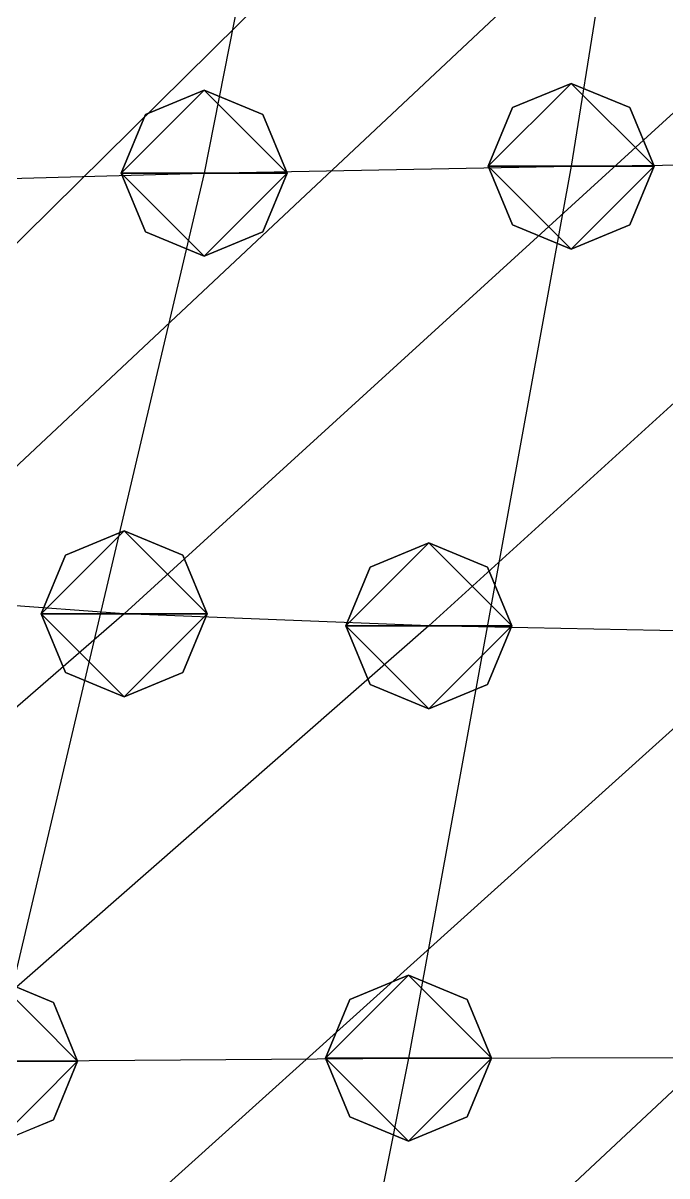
# Model space of a CAD drawing. Header units: metres. Extents: x -59 to 99, y -54 to 55.
# Drawn here: x -15.73 to -7.97, y -25.26 to -11.36 of the extents above; entities that cross this region are included whole.
import ezdxf

# ---------------------------------------------------------------- set-up
doc = ezdxf.new("R2010")
doc.units = ezdxf.units.M

msp = doc.modelspace()

# ---------------------------------------------------------------- linework, layer by layer
for p, q in [((-7.404173, -2.3053436, -220.28888), (-9.120636, -13.087105, -225.38365)), ((-11.420631, -2.4311638, -218.49347), (-13.544754, -13.169495, -224.20992)), ((-8.743179, -7.039604, -152.50455), (-19.800594, -17.951088, -155.72235)), ((-5.8020077, -7.315735, -148.5636), (-17.47055, -18.262413, -151.27777)), ((-2.488636, -7.5126953, -145.75476), (-14.509407, -18.484299, -148.11372)), ((1.2380028, -7.633728, -144.02412), (-10.835674, -18.628448, -146.05524)), ((-9.120636, -12.087105, -225.38348), (-9.827743, -12.379998, -225.38353)), ((-9.120636, -12.087105, -225.38348), (-9.827743, -12.379998, -225.38353)), ((-9.120636, -12.087105, -225.38348), (-9.827743, -12.379998, -225.38353)), ((-9.120636, -12.087105, -225.38348), (-9.827743, -12.379998, -225.38353)), ((-8.413529, -12.379998, -225.38353), (-9.120636, -12.087105, -225.38348)), ((-8.413529, -12.379998, -225.38353), (-9.120636, -12.087105, -225.38348)), ((-8.413529, -12.379998, -225.38353), (-9.120636, -12.087105, -225.38348)), ((-8.413529, -12.379998, -225.38353), (-9.120636, -12.087105, -225.38348)), ((-13.544754, -12.169495, -224.20975), (-14.251861, -12.462388, -224.2098)), ((-13.544754, -12.169495, -224.20975), (-14.251861, -12.462388, -224.2098)), ((-13.544754, -12.169495, -224.20975), (-14.251861, -12.462388, -224.2098)), ((-13.544754, -12.169495, -224.20975), (-14.251861, -12.462388, -224.2098)), ((-12.837647, -12.462388, -224.2098), (-13.544754, -12.169495, -224.20975)), ((-12.837647, -12.462388, -224.2098), (-13.544754, -12.169495, -224.20975)), ((-12.837647, -12.462388, -224.2098), (-13.544754, -12.169495, -224.20975)), ((-12.837647, -12.462388, -224.2098), (-13.544754, -12.169495, -224.20975)), ((-14.251861, -12.462388, -224.2098), (-14.544754, -13.169495, -224.20992)), ((-14.251861, -12.462388, -224.2098), (-14.544754, -13.169495, -224.20992)), ((-14.251861, -12.462388, -224.2098), (-14.544754, -13.169495, -224.20992)), ((-14.251861, -12.462388, -224.2098), (-14.544754, -13.169495, -224.20992)), ((-12.544754, -13.169495, -224.20992), (-12.837647, -12.462388, -224.2098)), ((-12.544754, -13.169495, -224.20992), (-12.837647, -12.462388, -224.2098)), ((-12.544754, -13.169495, -224.20992), (-12.837647, -12.462388, -224.2098)), ((-12.544754, -13.169495, -224.20992), (-12.837647, -12.462388, -224.2098)), ((-9.827743, -12.379998, -225.38353), (-10.120636, -13.087105, -225.38365)), ((-9.827743, -12.379998, -225.38353), (-10.120636, -13.087105, -225.38365)), ((-9.827743, -12.379998, -225.38353), (-10.120636, -13.087105, -225.38365)), ((-9.827743, -12.379998, -225.38353), (-10.120636, -13.087105, -225.38365)), ((-8.120636, -13.087105, -225.38365), (-8.413529, -12.379998, -225.38353)), ((-8.120636, -13.087105, -225.38365), (-8.413529, -12.379998, -225.38353)), ((-8.120636, -13.087105, -225.38365), (-8.413529, -12.379998, -225.38353)), ((-8.120636, -13.087105, -225.38365), (-8.413529, -12.379998, -225.38353)), ((-9.120636, -13.087105, -225.38365), (-4.452898, -13.032143, -226.16989)), ((-17.568588, -13.282402, -222.59148), (-13.544754, -13.169495, -224.20992)), ((-13.544754, -13.169495, -224.20992), (-16.070114, -23.876137, -230.37242)), ((-14.544754, -13.169495, -224.20992), (-14.251861, -13.876601, -224.21004)), ((-14.544754, -13.169495, -224.20992), (-14.251861, -13.876601, -224.21004)), ((-14.544754, -13.169495, -224.20992), (-14.251861, -13.876601, -224.21004)), ((-14.544754, -13.169495, -224.20992), (-14.251861, -13.876601, -224.21004)), ((-13.544754, -13.169495, -224.20992), (-9.120636, -13.087105, -225.38365)), ((-12.837647, -13.876601, -224.21004), (-12.544754, -13.169495, -224.20992)), ((-12.837647, -13.876601, -224.21004), (-12.544754, -13.169495, -224.20992)), ((-12.837647, -13.876601, -224.21004), (-12.544754, -13.169495, -224.20992)), ((-12.837647, -13.876601, -224.21004), (-12.544754, -13.169495, -224.20992)), ((-9.120636, -13.087105, -225.38365), (-11.082008, -23.841087, -230.86754)), ((-10.120636, -13.087105, -225.38365), (-9.827743, -13.794211, -225.38377)), ((-10.120636, -13.087105, -225.38365), (-9.827743, -13.794211, -225.38377)), ((-10.120636, -13.087105, -225.38365), (-9.827743, -13.794211, -225.38377)), ((-10.120636, -13.087105, -225.38365), (-9.827743, -13.794211, -225.38377)), ((-8.413529, -13.794211, -225.38377), (-8.120636, -13.087105, -225.38365)), ((-8.413529, -13.794211, -225.38377), (-8.120636, -13.087105, -225.38365)), ((-8.413529, -13.794211, -225.38377), (-8.120636, -13.087105, -225.38365)), ((-8.413529, -13.794211, -225.38377), (-8.120636, -13.087105, -225.38365)), ((-14.251861, -13.876601, -224.21004), (-13.544754, -14.169495, -224.21008)), ((-14.251861, -13.876601, -224.21004), (-13.544754, -14.169495, -224.21008)), ((-14.251861, -13.876601, -224.21004), (-13.544754, -14.169495, -224.21008)), ((-14.251861, -13.876601, -224.21004), (-13.544754, -14.169495, -224.21008)), ((-13.544754, -14.169495, -224.21008), (-12.837647, -13.876601, -224.21004)), ((-13.544754, -14.169495, -224.21008), (-12.837647, -13.876601, -224.21004)), ((-13.544754, -14.169495, -224.21008), (-12.837647, -13.876601, -224.21004)), ((-13.544754, -14.169495, -224.21008), (-12.837647, -13.876601, -224.21004)), ((-9.827743, -13.794211, -225.38377), (-9.120636, -14.087105, -225.38382)), ((-9.827743, -13.794211, -225.38377), (-9.120636, -14.087105, -225.38382)), ((-9.827743, -13.794211, -225.38377), (-9.120636, -14.087105, -225.38382)), ((-9.827743, -13.794211, -225.38377), (-9.120636, -14.087105, -225.38382)), ((-9.120636, -14.087105, -225.38382), (-8.413529, -13.794211, -225.38377)), ((-9.120636, -14.087105, -225.38382), (-8.413529, -13.794211, -225.38377)), ((-9.120636, -14.087105, -225.38382), (-8.413529, -13.794211, -225.38377)), ((-9.120636, -14.087105, -225.38382), (-8.413529, -13.794211, -225.38377)), ((-14.509407, -17.484299, -148.11356), (-15.216514, -17.777191, -148.1136)), ((-14.509407, -17.484299, -148.11356), (-15.216514, -17.777191, -148.1136)), ((-14.509407, -17.484299, -148.11356), (-15.216514, -17.777191, -148.1136)), ((-14.509407, -17.484299, -148.11356), (-15.216514, -17.777191, -148.1136)), ((-13.8023, -17.777191, -148.1136), (-14.509407, -17.484299, -148.11356)), ((-13.8023, -17.777191, -148.1136), (-14.509407, -17.484299, -148.11356)), ((-13.8023, -17.777191, -148.1136), (-14.509407, -17.484299, -148.11356)), ((-13.8023, -17.777191, -148.1136), (-14.509407, -17.484299, -148.11356)), ((-10.835674, -17.628448, -146.05507), (-11.542781, -17.92134, -146.05511)), ((-10.835674, -17.628448, -146.05507), (-11.542781, -17.92134, -146.05511)), ((-10.835674, -17.628448, -146.05507), (-11.542781, -17.92134, -146.05511)), ((-10.835674, -17.628448, -146.05507), (-11.542781, -17.92134, -146.05511)), ((-10.128568, -17.92134, -146.05511), (-10.835674, -17.628448, -146.05507)), ((-10.128568, -17.92134, -146.05511), (-10.835674, -17.628448, -146.05507)), ((-10.128568, -17.92134, -146.05511), (-10.835674, -17.628448, -146.05507)), ((-10.128568, -17.92134, -146.05511), (-10.835674, -17.628448, -146.05507)), ((-15.216514, -17.777191, -148.1136), (-15.509407, -18.484299, -148.11372)), ((-15.216514, -17.777191, -148.1136), (-15.509407, -18.484299, -148.11372)), ((-15.216514, -17.777191, -148.1136), (-15.509407, -18.484299, -148.11372)), ((-15.216514, -17.777191, -148.1136), (-15.509407, -18.484299, -148.11372)), ((-13.509407, -18.484299, -148.11372), (-13.8023, -17.777191, -148.1136)), ((-13.509407, -18.484299, -148.11372), (-13.8023, -17.777191, -148.1136)), ((-13.509407, -18.484299, -148.11372), (-13.8023, -17.777191, -148.1136)), ((-13.509407, -18.484299, -148.11372), (-13.8023, -17.777191, -148.1136)), ((-11.542781, -17.92134, -146.05511), (-11.835674, -18.628448, -146.05524)), ((-11.542781, -17.92134, -146.05511), (-11.835674, -18.628448, -146.05524)), ((-11.542781, -17.92134, -146.05511), (-11.835674, -18.628448, -146.05524)), ((-11.542781, -17.92134, -146.05511), (-11.835674, -18.628448, -146.05524)), ((-9.835674, -18.628448, -146.05524), (-10.128568, -17.92134, -146.05511)), ((-9.835674, -18.628448, -146.05524), (-10.128568, -17.92134, -146.05511)), ((-9.835674, -18.628448, -146.05524), (-10.128568, -17.92134, -146.05511)), ((-9.835674, -18.628448, -146.05524), (-10.128568, -17.92134, -146.05511)), ((-14.509407, -18.484299, -148.11372), (-17.47055, -18.262413, -151.27777)), ((-14.509407, -18.484299, -148.11372), (-27.24155, -29.534187, -149.3669)), ((-15.509407, -18.484299, -148.11372), (-15.216514, -19.191406, -148.11385)), ((-15.509407, -18.484299, -148.11372), (-15.216514, -19.191406, -148.11385)), ((-15.509407, -18.484299, -148.11372), (-15.216514, -19.191406, -148.11385)), ((-15.509407, -18.484299, -148.11372), (-15.216514, -19.191406, -148.11385)), ((-10.835674, -18.628448, -146.05524), (-14.509407, -18.484299, -148.11372)), ((-13.8023, -19.191406, -148.11385), (-13.509407, -18.484299, -148.11372)), ((-13.8023, -19.191406, -148.11385), (-13.509407, -18.484299, -148.11372)), ((-13.8023, -19.191406, -148.11385), (-13.509407, -18.484299, -148.11372)), ((-13.8023, -19.191406, -148.11385), (-13.509407, -18.484299, -148.11372)), ((-10.835674, -18.628448, -146.05524), (-23.462616, -29.68534, -147.20909)), ((-6.6074657, -18.71077, -144.8739), (-18.892357, -29.780815, -145.84244)), ((-2.023262, -18.74511, -144.37814), (-13.887646, -29.83715, -145.03485)), ((-11.835674, -18.628448, -146.05524), (-11.542781, -19.335556, -146.05536)), ((-11.835674, -18.628448, -146.05524), (-11.542781, -19.335556, -146.05536)), ((-11.835674, -18.628448, -146.05524), (-11.542781, -19.335556, -146.05536)), ((-11.835674, -18.628448, -146.05524), (-11.542781, -19.335556, -146.05536)), ((-6.6074657, -18.71077, -144.8739), (-10.835674, -18.628448, -146.05524)), ((-10.128568, -19.335556, -146.05536), (-9.835674, -18.628448, -146.05524)), ((-10.128568, -19.335556, -146.05536), (-9.835674, -18.628448, -146.05524)), ((-10.128568, -19.335556, -146.05536), (-9.835674, -18.628448, -146.05524)), ((-10.128568, -19.335556, -146.05536), (-9.835674, -18.628448, -146.05524)), ((-15.216514, -19.191406, -148.11385), (-14.509407, -19.484299, -148.11389)), ((-15.216514, -19.191406, -148.11385), (-14.509407, -19.484299, -148.11389)), ((-15.216514, -19.191406, -148.11385), (-14.509407, -19.484299, -148.11389)), ((-15.216514, -19.191406, -148.11385), (-14.509407, -19.484299, -148.11389)), ((-14.509407, -19.484299, -148.11389), (-13.8023, -19.191406, -148.11385)), ((-14.509407, -19.484299, -148.11389), (-13.8023, -19.191406, -148.11385)), ((-14.509407, -19.484299, -148.11389), (-13.8023, -19.191406, -148.11385)), ((-14.509407, -19.484299, -148.11389), (-13.8023, -19.191406, -148.11385)), ((-11.542781, -19.335556, -146.05536), (-10.835674, -19.628448, -146.0554)), ((-11.542781, -19.335556, -146.05536), (-10.835674, -19.628448, -146.0554)), ((-11.542781, -19.335556, -146.05536), (-10.835674, -19.628448, -146.0554)), ((-11.542781, -19.335556, -146.05536), (-10.835674, -19.628448, -146.0554)), ((-10.835674, -19.628448, -146.0554), (-10.128568, -19.335556, -146.05536)), ((-10.835674, -19.628448, -146.0554), (-10.128568, -19.335556, -146.05536)), ((-10.835674, -19.628448, -146.0554), (-10.128568, -19.335556, -146.05536)), ((-10.835674, -19.628448, -146.0554), (-10.128568, -19.335556, -146.05536)), ((-15.363008, -23.16903, -230.3723), (-16.070114, -22.876137, -230.37225)), ((-15.363008, -23.16903, -230.3723), (-16.070114, -22.876137, -230.37225)), ((-15.363008, -23.16903, -230.3723), (-16.070114, -22.876137, -230.37225)), ((-15.363008, -23.16903, -230.3723), (-16.070114, -22.876137, -230.37225)), ((-11.082008, -22.841087, -230.86737), (-11.789115, -23.13398, -230.86742)), ((-11.082008, -22.841087, -230.86737), (-11.789115, -23.13398, -230.86742)), ((-11.082008, -22.841087, -230.86737), (-11.789115, -23.13398, -230.86742)), ((-11.082008, -22.841087, -230.86737), (-11.789115, -23.13398, -230.86742)), ((-10.374902, -23.13398, -230.86742), (-11.082008, -22.841087, -230.86737)), ((-10.374902, -23.13398, -230.86742), (-11.082008, -22.841087, -230.86737)), ((-10.374902, -23.13398, -230.86742), (-11.082008, -22.841087, -230.86737)), ((-10.374902, -23.13398, -230.86742), (-11.082008, -22.841087, -230.86737)), ((-15.070114, -23.876137, -230.37242), (-15.363008, -23.16903, -230.3723)), ((-15.070114, -23.876137, -230.37242), (-15.363008, -23.16903, -230.3723)), ((-15.070114, -23.876137, -230.37242), (-15.363008, -23.16903, -230.3723)), ((-15.070114, -23.876137, -230.37242), (-15.363008, -23.16903, -230.3723)), ((-11.789115, -23.13398, -230.86742), (-12.082008, -23.841087, -230.86754)), ((-11.789115, -23.13398, -230.86742), (-12.082008, -23.841087, -230.86754)), ((-11.789115, -23.13398, -230.86742), (-12.082008, -23.841087, -230.86754)), ((-11.789115, -23.13398, -230.86742), (-12.082008, -23.841087, -230.86754)), ((-10.082008, -23.841087, -230.86754), (-10.374902, -23.13398, -230.86742)), ((-10.082008, -23.841087, -230.86754), (-10.374902, -23.13398, -230.86742)), ((-10.082008, -23.841087, -230.86754), (-10.374902, -23.13398, -230.86742)), ((-10.082008, -23.841087, -230.86754), (-10.374902, -23.13398, -230.86742)), ((-16.070114, -23.876137, -230.37242), (-11.082008, -23.841087, -230.86754)), ((-15.363008, -24.583244, -230.37254), (-15.070114, -23.876137, -230.37242)), ((-15.363008, -24.583244, -230.37254), (-15.070114, -23.876137, -230.37242)), ((-15.363008, -24.583244, -230.37254), (-15.070114, -23.876137, -230.37242)), ((-15.363008, -24.583244, -230.37254), (-15.070114, -23.876137, -230.37242)), ((-11.082008, -23.841087, -230.86754), (-13.232536, -34.57325, -236.66371)), ((-12.082008, -23.841087, -230.86754), (-11.789115, -24.548195, -230.86766)), ((-12.082008, -23.841087, -230.86754), (-11.789115, -24.548195, -230.86766)), ((-12.082008, -23.841087, -230.86754), (-11.789115, -24.548195, -230.86766)), ((-12.082008, -23.841087, -230.86754), (-11.789115, -24.548195, -230.86766)), ((-11.082008, -23.841087, -230.86754), (-5.9045925, -23.828186, -231.05075)), ((-10.374902, -24.548195, -230.86766), (-10.082008, -23.841087, -230.86754)), ((-10.374902, -24.548195, -230.86766), (-10.082008, -23.841087, -230.86754)), ((-10.374902, -24.548195, -230.86766), (-10.082008, -23.841087, -230.86754)), ((-10.374902, -24.548195, -230.86766), (-10.082008, -23.841087, -230.86754)), ((-16.070114, -24.876137, -230.37259), (-15.363008, -24.583244, -230.37254)), ((-16.070114, -24.876137, -230.37259), (-15.363008, -24.583244, -230.37254)), ((-16.070114, -24.876137, -230.37259), (-15.363008, -24.583244, -230.37254)), ((-16.070114, -24.876137, -230.37259), (-15.363008, -24.583244, -230.37254)), ((-11.789115, -24.548195, -230.86766), (-11.082008, -24.841087, -230.8677)), ((-11.789115, -24.548195, -230.86766), (-11.082008, -24.841087, -230.8677)), ((-11.789115, -24.548195, -230.86766), (-11.082008, -24.841087, -230.8677)), ((-11.789115, -24.548195, -230.86766), (-11.082008, -24.841087, -230.8677)), ((-11.082008, -24.841087, -230.8677), (-10.374902, -24.548195, -230.86766)), ((-11.082008, -24.841087, -230.8677), (-10.374902, -24.548195, -230.86766)), ((-11.082008, -24.841087, -230.8677), (-10.374902, -24.548195, -230.86766)), ((-11.082008, -24.841087, -230.8677), (-10.374902, -24.548195, -230.86766))]:
    msp.add_line(p, q)
for points in [[(-10.120636, -13.087105, -225.38365), (-9.827743, -12.379998, -225.38353), (-9.120636, -12.087105, -225.38348), (-9.120536, -12.087005, -225.38338)], [(-10.120636, -13.087105, -225.38365), (-9.827743, -12.379998, -225.38353), (-9.120636, -12.087105, -225.38348), (-9.120536, -12.087005, -225.38338)], [(-10.120636, -13.087105, -225.38365), (-9.827743, -12.379998, -225.38353), (-9.120636, -12.087105, -225.38348), (-9.120536, -12.087005, -225.38338)], [(-10.120636, -13.087105, -225.38365), (-9.827743, -12.379998, -225.38353), (-9.120636, -12.087105, -225.38348), (-9.120536, -12.087005, -225.38338)], [(-10.120636, -13.087105, -225.38365), (-9.120636, -12.087105, -225.38348), (-8.120636, -13.087105, -225.38365), (-8.120536, -13.087005, -225.38354)], [(-10.120636, -13.087105, -225.38365), (-9.120636, -12.087105, -225.38348), (-8.120636, -13.087105, -225.38365), (-8.120536, -13.087005, -225.38354)], [(-10.120636, -13.087105, -225.38365), (-9.120636, -12.087105, -225.38348), (-8.120636, -13.087105, -225.38365), (-8.120536, -13.087005, -225.38354)], [(-10.120636, -13.087105, -225.38365), (-9.120636, -12.087105, -225.38348), (-8.120636, -13.087105, -225.38365), (-8.120536, -13.087005, -225.38354)], [(-9.120636, -12.087105, -225.38348), (-8.413529, -12.379998, -225.38353), (-8.120636, -13.087105, -225.38365), (-8.120536, -13.087005, -225.38354)], [(-9.120636, -12.087105, -225.38348), (-8.413529, -12.379998, -225.38353), (-8.120636, -13.087105, -225.38365), (-8.120536, -13.087005, -225.38354)], [(-9.120636, -12.087105, -225.38348), (-8.413529, -12.379998, -225.38353), (-8.120636, -13.087105, -225.38365), (-8.120536, -13.087005, -225.38354)], [(-9.120636, -12.087105, -225.38348), (-8.413529, -12.379998, -225.38353), (-8.120636, -13.087105, -225.38365), (-8.120536, -13.087005, -225.38354)], [(-14.544754, -13.169495, -224.20992), (-14.251861, -12.462388, -224.2098), (-13.544754, -12.169495, -224.20975), (-13.544654, -12.1693945, -224.20964)], [(-14.544754, -13.169495, -224.20992), (-14.251861, -12.462388, -224.2098), (-13.544754, -12.169495, -224.20975), (-13.544654, -12.1693945, -224.20964)], [(-14.544754, -13.169495, -224.20992), (-14.251861, -12.462388, -224.2098), (-13.544754, -12.169495, -224.20975), (-13.544654, -12.1693945, -224.20964)], [(-14.544754, -13.169495, -224.20992), (-14.251861, -12.462388, -224.2098), (-13.544754, -12.169495, -224.20975), (-13.544654, -12.1693945, -224.20964)], [(-14.544754, -13.169495, -224.20992), (-13.544754, -12.169495, -224.20975), (-12.544754, -13.169495, -224.20992), (-12.544654, -13.1693945, -224.20981)], [(-14.544754, -13.169495, -224.20992), (-13.544754, -12.169495, -224.20975), (-12.544754, -13.169495, -224.20992), (-12.544654, -13.1693945, -224.20981)], [(-14.544754, -13.169495, -224.20992), (-13.544754, -12.169495, -224.20975), (-12.544754, -13.169495, -224.20992), (-12.544654, -13.1693945, -224.20981)], [(-14.544754, -13.169495, -224.20992), (-13.544754, -12.169495, -224.20975), (-12.544754, -13.169495, -224.20992), (-12.544654, -13.1693945, -224.20981)], [(-13.544754, -12.169495, -224.20975), (-12.837647, -12.462388, -224.2098), (-12.544754, -13.169495, -224.20992), (-12.544654, -13.1693945, -224.20981)], [(-13.544754, -12.169495, -224.20975), (-12.837647, -12.462388, -224.2098), (-12.544754, -13.169495, -224.20992), (-12.544654, -13.1693945, -224.20981)], [(-13.544754, -12.169495, -224.20975), (-12.837647, -12.462388, -224.2098), (-12.544754, -13.169495, -224.20992), (-12.544654, -13.1693945, -224.20981)], [(-13.544754, -12.169495, -224.20975), (-12.837647, -12.462388, -224.2098), (-12.544754, -13.169495, -224.20992), (-12.544654, -13.1693945, -224.20981)], [(-13.544754, -14.169495, -224.21008), (-14.251861, -13.876601, -224.21004), (-14.544754, -13.169495, -224.20992), (-14.544654, -13.1693945, -224.20981)], [(-12.544754, -13.169495, -224.20992), (-13.544754, -14.169495, -224.21008), (-14.544754, -13.169495, -224.20992), (-14.544654, -13.1693945, -224.20981)], [(-13.544754, -14.169495, -224.21008), (-14.251861, -13.876601, -224.21004), (-14.544754, -13.169495, -224.20992), (-14.544654, -13.1693945, -224.20981)], [(-12.544754, -13.169495, -224.20992), (-13.544754, -14.169495, -224.21008), (-14.544754, -13.169495, -224.20992), (-14.544654, -13.1693945, -224.20981)], [(-13.544754, -14.169495, -224.21008), (-14.251861, -13.876601, -224.21004), (-14.544754, -13.169495, -224.20992), (-14.544654, -13.1693945, -224.20981)], [(-12.544754, -13.169495, -224.20992), (-13.544754, -14.169495, -224.21008), (-14.544754, -13.169495, -224.20992), (-14.544654, -13.1693945, -224.20981)], [(-13.544754, -14.169495, -224.21008), (-14.251861, -13.876601, -224.21004), (-14.544754, -13.169495, -224.20992), (-14.544654, -13.1693945, -224.20981)], [(-12.544754, -13.169495, -224.20992), (-13.544754, -14.169495, -224.21008), (-14.544754, -13.169495, -224.20992), (-14.544654, -13.1693945, -224.20981)], [(-12.544754, -13.169495, -224.20992), (-12.837647, -13.876601, -224.21004), (-13.544754, -14.169495, -224.21008), (-13.544654, -14.1693945, -224.20998)], [(-12.544754, -13.169495, -224.20992), (-12.837647, -13.876601, -224.21004), (-13.544754, -14.169495, -224.21008), (-13.544654, -14.1693945, -224.20998)], [(-12.544754, -13.169495, -224.20992), (-12.837647, -13.876601, -224.21004), (-13.544754, -14.169495, -224.21008), (-13.544654, -14.1693945, -224.20998)], [(-12.544754, -13.169495, -224.20992), (-12.837647, -13.876601, -224.21004), (-13.544754, -14.169495, -224.21008), (-13.544654, -14.1693945, -224.20998)], [(-9.120636, -14.087105, -225.38382), (-9.827743, -13.794211, -225.38377), (-10.120636, -13.087105, -225.38365), (-10.120536, -13.087005, -225.38354)], [(-8.120636, -13.087105, -225.38365), (-9.120636, -14.087105, -225.38382), (-10.120636, -13.087105, -225.38365), (-10.120536, -13.087005, -225.38354)], [(-9.120636, -14.087105, -225.38382), (-9.827743, -13.794211, -225.38377), (-10.120636, -13.087105, -225.38365), (-10.120536, -13.087005, -225.38354)], [(-8.120636, -13.087105, -225.38365), (-9.120636, -14.087105, -225.38382), (-10.120636, -13.087105, -225.38365), (-10.120536, -13.087005, -225.38354)], [(-9.120636, -14.087105, -225.38382), (-9.827743, -13.794211, -225.38377), (-10.120636, -13.087105, -225.38365), (-10.120536, -13.087005, -225.38354)], [(-8.120636, -13.087105, -225.38365), (-9.120636, -14.087105, -225.38382), (-10.120636, -13.087105, -225.38365), (-10.120536, -13.087005, -225.38354)], [(-9.120636, -14.087105, -225.38382), (-9.827743, -13.794211, -225.38377), (-10.120636, -13.087105, -225.38365), (-10.120536, -13.087005, -225.38354)], [(-8.120636, -13.087105, -225.38365), (-9.120636, -14.087105, -225.38382), (-10.120636, -13.087105, -225.38365), (-10.120536, -13.087005, -225.38354)], [(-8.120636, -13.087105, -225.38365), (-8.413529, -13.794211, -225.38377), (-9.120636, -14.087105, -225.38382), (-9.120536, -14.087005, -225.38371)], [(-8.120636, -13.087105, -225.38365), (-8.413529, -13.794211, -225.38377), (-9.120636, -14.087105, -225.38382), (-9.120536, -14.087005, -225.38371)], [(-8.120636, -13.087105, -225.38365), (-8.413529, -13.794211, -225.38377), (-9.120636, -14.087105, -225.38382), (-9.120536, -14.087005, -225.38371)], [(-8.120636, -13.087105, -225.38365), (-8.413529, -13.794211, -225.38377), (-9.120636, -14.087105, -225.38382), (-9.120536, -14.087005, -225.38371)], [(-15.509407, -18.484299, -148.11372), (-15.216514, -17.777191, -148.1136), (-14.509407, -17.484299, -148.11356), (-14.509307, -17.4842, -148.11345)], [(-15.509407, -18.484299, -148.11372), (-15.216514, -17.777191, -148.1136), (-14.509407, -17.484299, -148.11356), (-14.509307, -17.4842, -148.11345)], [(-15.509407, -18.484299, -148.11372), (-15.216514, -17.777191, -148.1136), (-14.509407, -17.484299, -148.11356), (-14.509307, -17.4842, -148.11345)], [(-15.509407, -18.484299, -148.11372), (-15.216514, -17.777191, -148.1136), (-14.509407, -17.484299, -148.11356), (-14.509307, -17.4842, -148.11345)], [(-15.509407, -18.484299, -148.11372), (-14.509407, -17.484299, -148.11356), (-13.509407, -18.484299, -148.11372), (-13.509307, -18.4842, -148.11362)], [(-15.509407, -18.484299, -148.11372), (-14.509407, -17.484299, -148.11356), (-13.509407, -18.484299, -148.11372), (-13.509307, -18.4842, -148.11362)], [(-15.509407, -18.484299, -148.11372), (-14.509407, -17.484299, -148.11356), (-13.509407, -18.484299, -148.11372), (-13.509307, -18.4842, -148.11362)], [(-15.509407, -18.484299, -148.11372), (-14.509407, -17.484299, -148.11356), (-13.509407, -18.484299, -148.11372), (-13.509307, -18.4842, -148.11362)], [(-14.509407, -17.484299, -148.11356), (-13.8023, -17.777191, -148.1136), (-13.509407, -18.484299, -148.11372), (-13.509307, -18.4842, -148.11362)], [(-14.509407, -17.484299, -148.11356), (-13.8023, -17.777191, -148.1136), (-13.509407, -18.484299, -148.11372), (-13.509307, -18.4842, -148.11362)], [(-14.509407, -17.484299, -148.11356), (-13.8023, -17.777191, -148.1136), (-13.509407, -18.484299, -148.11372), (-13.509307, -18.4842, -148.11362)], [(-14.509407, -17.484299, -148.11356), (-13.8023, -17.777191, -148.1136), (-13.509407, -18.484299, -148.11372), (-13.509307, -18.4842, -148.11362)], [(-11.835674, -18.628448, -146.05524), (-11.542781, -17.92134, -146.05511), (-10.835674, -17.628448, -146.05507), (-10.835574, -17.62835, -146.05496)], [(-11.835674, -18.628448, -146.05524), (-11.542781, -17.92134, -146.05511), (-10.835674, -17.628448, -146.05507), (-10.835574, -17.62835, -146.05496)], [(-11.835674, -18.628448, -146.05524), (-11.542781, -17.92134, -146.05511), (-10.835674, -17.628448, -146.05507), (-10.835574, -17.62835, -146.05496)], [(-11.835674, -18.628448, -146.05524), (-11.542781, -17.92134, -146.05511), (-10.835674, -17.628448, -146.05507), (-10.835574, -17.62835, -146.05496)], [(-11.835674, -18.628448, -146.05524), (-10.835674, -17.628448, -146.05507), (-9.835674, -18.628448, -146.05524), (-9.835574, -18.62835, -146.05513)], [(-11.835674, -18.628448, -146.05524), (-10.835674, -17.628448, -146.05507), (-9.835674, -18.628448, -146.05524), (-9.835574, -18.62835, -146.05513)], [(-11.835674, -18.628448, -146.05524), (-10.835674, -17.628448, -146.05507), (-9.835674, -18.628448, -146.05524), (-9.835574, -18.62835, -146.05513)], [(-11.835674, -18.628448, -146.05524), (-10.835674, -17.628448, -146.05507), (-9.835674, -18.628448, -146.05524), (-9.835574, -18.62835, -146.05513)], [(-10.835674, -17.628448, -146.05507), (-10.128568, -17.92134, -146.05511), (-9.835674, -18.628448, -146.05524), (-9.835574, -18.62835, -146.05513)], [(-10.835674, -17.628448, -146.05507), (-10.128568, -17.92134, -146.05511), (-9.835674, -18.628448, -146.05524), (-9.835574, -18.62835, -146.05513)], [(-10.835674, -17.628448, -146.05507), (-10.128568, -17.92134, -146.05511), (-9.835674, -18.628448, -146.05524), (-9.835574, -18.62835, -146.05513)], [(-10.835674, -17.628448, -146.05507), (-10.128568, -17.92134, -146.05511), (-9.835674, -18.628448, -146.05524), (-9.835574, -18.62835, -146.05513)], [(-14.509407, -19.484299, -148.11389), (-15.216514, -19.191406, -148.11385), (-15.509407, -18.484299, -148.11372), (-15.509307, -18.4842, -148.11362)], [(-13.509407, -18.484299, -148.11372), (-14.509407, -19.484299, -148.11389), (-15.509407, -18.484299, -148.11372), (-15.509307, -18.4842, -148.11362)], [(-14.509407, -19.484299, -148.11389), (-15.216514, -19.191406, -148.11385), (-15.509407, -18.484299, -148.11372), (-15.509307, -18.4842, -148.11362)], [(-13.509407, -18.484299, -148.11372), (-14.509407, -19.484299, -148.11389), (-15.509407, -18.484299, -148.11372), (-15.509307, -18.4842, -148.11362)], [(-14.509407, -19.484299, -148.11389), (-15.216514, -19.191406, -148.11385), (-15.509407, -18.484299, -148.11372), (-15.509307, -18.4842, -148.11362)], [(-13.509407, -18.484299, -148.11372), (-14.509407, -19.484299, -148.11389), (-15.509407, -18.484299, -148.11372), (-15.509307, -18.4842, -148.11362)], [(-14.509407, -19.484299, -148.11389), (-15.216514, -19.191406, -148.11385), (-15.509407, -18.484299, -148.11372), (-15.509307, -18.4842, -148.11362)], [(-13.509407, -18.484299, -148.11372), (-14.509407, -19.484299, -148.11389), (-15.509407, -18.484299, -148.11372), (-15.509307, -18.4842, -148.11362)], [(-13.509407, -18.484299, -148.11372), (-13.8023, -19.191406, -148.11385), (-14.509407, -19.484299, -148.11389), (-14.509307, -19.4842, -148.11378)], [(-13.509407, -18.484299, -148.11372), (-13.8023, -19.191406, -148.11385), (-14.509407, -19.484299, -148.11389), (-14.509307, -19.4842, -148.11378)], [(-13.509407, -18.484299, -148.11372), (-13.8023, -19.191406, -148.11385), (-14.509407, -19.484299, -148.11389), (-14.509307, -19.4842, -148.11378)], [(-13.509407, -18.484299, -148.11372), (-13.8023, -19.191406, -148.11385), (-14.509407, -19.484299, -148.11389), (-14.509307, -19.4842, -148.11378)], [(-10.835674, -19.628448, -146.0554), (-11.542781, -19.335556, -146.05536), (-11.835674, -18.628448, -146.05524), (-11.835574, -18.62835, -146.05513)], [(-9.835674, -18.628448, -146.05524), (-10.835674, -19.628448, -146.0554), (-11.835674, -18.628448, -146.05524), (-11.835574, -18.62835, -146.05513)], [(-10.835674, -19.628448, -146.0554), (-11.542781, -19.335556, -146.05536), (-11.835674, -18.628448, -146.05524), (-11.835574, -18.62835, -146.05513)], [(-9.835674, -18.628448, -146.05524), (-10.835674, -19.628448, -146.0554), (-11.835674, -18.628448, -146.05524), (-11.835574, -18.62835, -146.05513)], [(-10.835674, -19.628448, -146.0554), (-11.542781, -19.335556, -146.05536), (-11.835674, -18.628448, -146.05524), (-11.835574, -18.62835, -146.05513)], [(-9.835674, -18.628448, -146.05524), (-10.835674, -19.628448, -146.0554), (-11.835674, -18.628448, -146.05524), (-11.835574, -18.62835, -146.05513)], [(-10.835674, -19.628448, -146.0554), (-11.542781, -19.335556, -146.05536), (-11.835674, -18.628448, -146.05524), (-11.835574, -18.62835, -146.05513)], [(-9.835674, -18.628448, -146.05524), (-10.835674, -19.628448, -146.0554), (-11.835674, -18.628448, -146.05524), (-11.835574, -18.62835, -146.05513)], [(-9.835674, -18.628448, -146.05524), (-10.128568, -19.335556, -146.05536), (-10.835674, -19.628448, -146.0554), (-10.835574, -19.62835, -146.0553)], [(-9.835674, -18.628448, -146.05524), (-10.128568, -19.335556, -146.05536), (-10.835674, -19.628448, -146.0554), (-10.835574, -19.62835, -146.0553)], [(-9.835674, -18.628448, -146.05524), (-10.128568, -19.335556, -146.05536), (-10.835674, -19.628448, -146.0554), (-10.835574, -19.62835, -146.0553)], [(-9.835674, -18.628448, -146.05524), (-10.128568, -19.335556, -146.05536), (-10.835674, -19.628448, -146.0554), (-10.835574, -19.62835, -146.0553)], [(-17.070114, -23.876137, -230.37242), (-16.070114, -22.876137, -230.37225), (-15.070114, -23.876137, -230.37242), (-15.070014, -23.876038, -230.37231)], [(-17.070114, -23.876137, -230.37242), (-16.070114, -22.876137, -230.37225), (-15.070114, -23.876137, -230.37242), (-15.070014, -23.876038, -230.37231)], [(-17.070114, -23.876137, -230.37242), (-16.070114, -22.876137, -230.37225), (-15.070114, -23.876137, -230.37242), (-15.070014, -23.876038, -230.37231)], [(-17.070114, -23.876137, -230.37242), (-16.070114, -22.876137, -230.37225), (-15.070114, -23.876137, -230.37242), (-15.070014, -23.876038, -230.37231)], [(-16.070114, -22.876137, -230.37225), (-15.363008, -23.16903, -230.3723), (-15.070114, -23.876137, -230.37242), (-15.070014, -23.876038, -230.37231)], [(-16.070114, -22.876137, -230.37225), (-15.363008, -23.16903, -230.3723), (-15.070114, -23.876137, -230.37242), (-15.070014, -23.876038, -230.37231)], [(-16.070114, -22.876137, -230.37225), (-15.363008, -23.16903, -230.3723), (-15.070114, -23.876137, -230.37242), (-15.070014, -23.876038, -230.37231)], [(-16.070114, -22.876137, -230.37225), (-15.363008, -23.16903, -230.3723), (-15.070114, -23.876137, -230.37242), (-15.070014, -23.876038, -230.37231)], [(-12.082008, -23.841087, -230.86754), (-11.789115, -23.13398, -230.86742), (-11.082008, -22.841087, -230.86737), (-11.081908, -22.840988, -230.86726)], [(-12.082008, -23.841087, -230.86754), (-11.789115, -23.13398, -230.86742), (-11.082008, -22.841087, -230.86737), (-11.081908, -22.840988, -230.86726)], [(-12.082008, -23.841087, -230.86754), (-11.789115, -23.13398, -230.86742), (-11.082008, -22.841087, -230.86737), (-11.081908, -22.840988, -230.86726)], [(-12.082008, -23.841087, -230.86754), (-11.789115, -23.13398, -230.86742), (-11.082008, -22.841087, -230.86737), (-11.081908, -22.840988, -230.86726)], [(-12.082008, -23.841087, -230.86754), (-11.082008, -22.841087, -230.86737), (-10.082008, -23.841087, -230.86754), (-10.081908, -23.840988, -230.86743)], [(-12.082008, -23.841087, -230.86754), (-11.082008, -22.841087, -230.86737), (-10.082008, -23.841087, -230.86754), (-10.081908, -23.840988, -230.86743)], [(-12.082008, -23.841087, -230.86754), (-11.082008, -22.841087, -230.86737), (-10.082008, -23.841087, -230.86754), (-10.081908, -23.840988, -230.86743)], [(-12.082008, -23.841087, -230.86754), (-11.082008, -22.841087, -230.86737), (-10.082008, -23.841087, -230.86754), (-10.081908, -23.840988, -230.86743)], [(-11.082008, -22.841087, -230.86737), (-10.374902, -23.13398, -230.86742), (-10.082008, -23.841087, -230.86754), (-10.081908, -23.840988, -230.86743)], [(-11.082008, -22.841087, -230.86737), (-10.374902, -23.13398, -230.86742), (-10.082008, -23.841087, -230.86754), (-10.081908, -23.840988, -230.86743)], [(-11.082008, -22.841087, -230.86737), (-10.374902, -23.13398, -230.86742), (-10.082008, -23.841087, -230.86754), (-10.081908, -23.840988, -230.86743)], [(-11.082008, -22.841087, -230.86737), (-10.374902, -23.13398, -230.86742), (-10.082008, -23.841087, -230.86754), (-10.081908, -23.840988, -230.86743)], [(-15.070114, -23.876137, -230.37242), (-16.070114, -24.876137, -230.37259), (-17.070114, -23.876137, -230.37242), (-17.070015, -23.876038, -230.37231)], [(-15.070114, -23.876137, -230.37242), (-16.070114, -24.876137, -230.37259), (-17.070114, -23.876137, -230.37242), (-17.070015, -23.876038, -230.37231)], [(-15.070114, -23.876137, -230.37242), (-16.070114, -24.876137, -230.37259), (-17.070114, -23.876137, -230.37242), (-17.070015, -23.876038, -230.37231)], [(-15.070114, -23.876137, -230.37242), (-16.070114, -24.876137, -230.37259), (-17.070114, -23.876137, -230.37242), (-17.070015, -23.876038, -230.37231)], [(-15.070114, -23.876137, -230.37242), (-15.363008, -24.583244, -230.37254), (-16.070114, -24.876137, -230.37259), (-16.070015, -24.876038, -230.37248)], [(-15.070114, -23.876137, -230.37242), (-15.363008, -24.583244, -230.37254), (-16.070114, -24.876137, -230.37259), (-16.070015, -24.876038, -230.37248)], [(-15.070114, -23.876137, -230.37242), (-15.363008, -24.583244, -230.37254), (-16.070114, -24.876137, -230.37259), (-16.070015, -24.876038, -230.37248)], [(-15.070114, -23.876137, -230.37242), (-15.363008, -24.583244, -230.37254), (-16.070114, -24.876137, -230.37259), (-16.070015, -24.876038, -230.37248)], [(-11.082008, -24.841087, -230.8677), (-11.789115, -24.548195, -230.86766), (-12.082008, -23.841087, -230.86754), (-12.081908, -23.840988, -230.86743)], [(-10.082008, -23.841087, -230.86754), (-11.082008, -24.841087, -230.8677), (-12.082008, -23.841087, -230.86754), (-12.081908, -23.840988, -230.86743)], [(-11.082008, -24.841087, -230.8677), (-11.789115, -24.548195, -230.86766), (-12.082008, -23.841087, -230.86754), (-12.081908, -23.840988, -230.86743)], [(-10.082008, -23.841087, -230.86754), (-11.082008, -24.841087, -230.8677), (-12.082008, -23.841087, -230.86754), (-12.081908, -23.840988, -230.86743)], [(-11.082008, -24.841087, -230.8677), (-11.789115, -24.548195, -230.86766), (-12.082008, -23.841087, -230.86754), (-12.081908, -23.840988, -230.86743)], [(-10.082008, -23.841087, -230.86754), (-11.082008, -24.841087, -230.8677), (-12.082008, -23.841087, -230.86754), (-12.081908, -23.840988, -230.86743)], [(-11.082008, -24.841087, -230.8677), (-11.789115, -24.548195, -230.86766), (-12.082008, -23.841087, -230.86754), (-12.081908, -23.840988, -230.86743)], [(-10.082008, -23.841087, -230.86754), (-11.082008, -24.841087, -230.8677), (-12.082008, -23.841087, -230.86754), (-12.081908, -23.840988, -230.86743)], [(-10.082008, -23.841087, -230.86754), (-10.374902, -24.548195, -230.86766), (-11.082008, -24.841087, -230.8677), (-11.081908, -24.840988, -230.8676)], [(-10.082008, -23.841087, -230.86754), (-10.374902, -24.548195, -230.86766), (-11.082008, -24.841087, -230.8677), (-11.081908, -24.840988, -230.8676)], [(-10.082008, -23.841087, -230.86754), (-10.374902, -24.548195, -230.86766), (-11.082008, -24.841087, -230.8677), (-11.081908, -24.840988, -230.8676)], [(-10.082008, -23.841087, -230.86754), (-10.374902, -24.548195, -230.86766), (-11.082008, -24.841087, -230.8677), (-11.081908, -24.840988, -230.8676)]]:
    msp.add_3dface(points)

doc.saveas('drawing.dxf')
